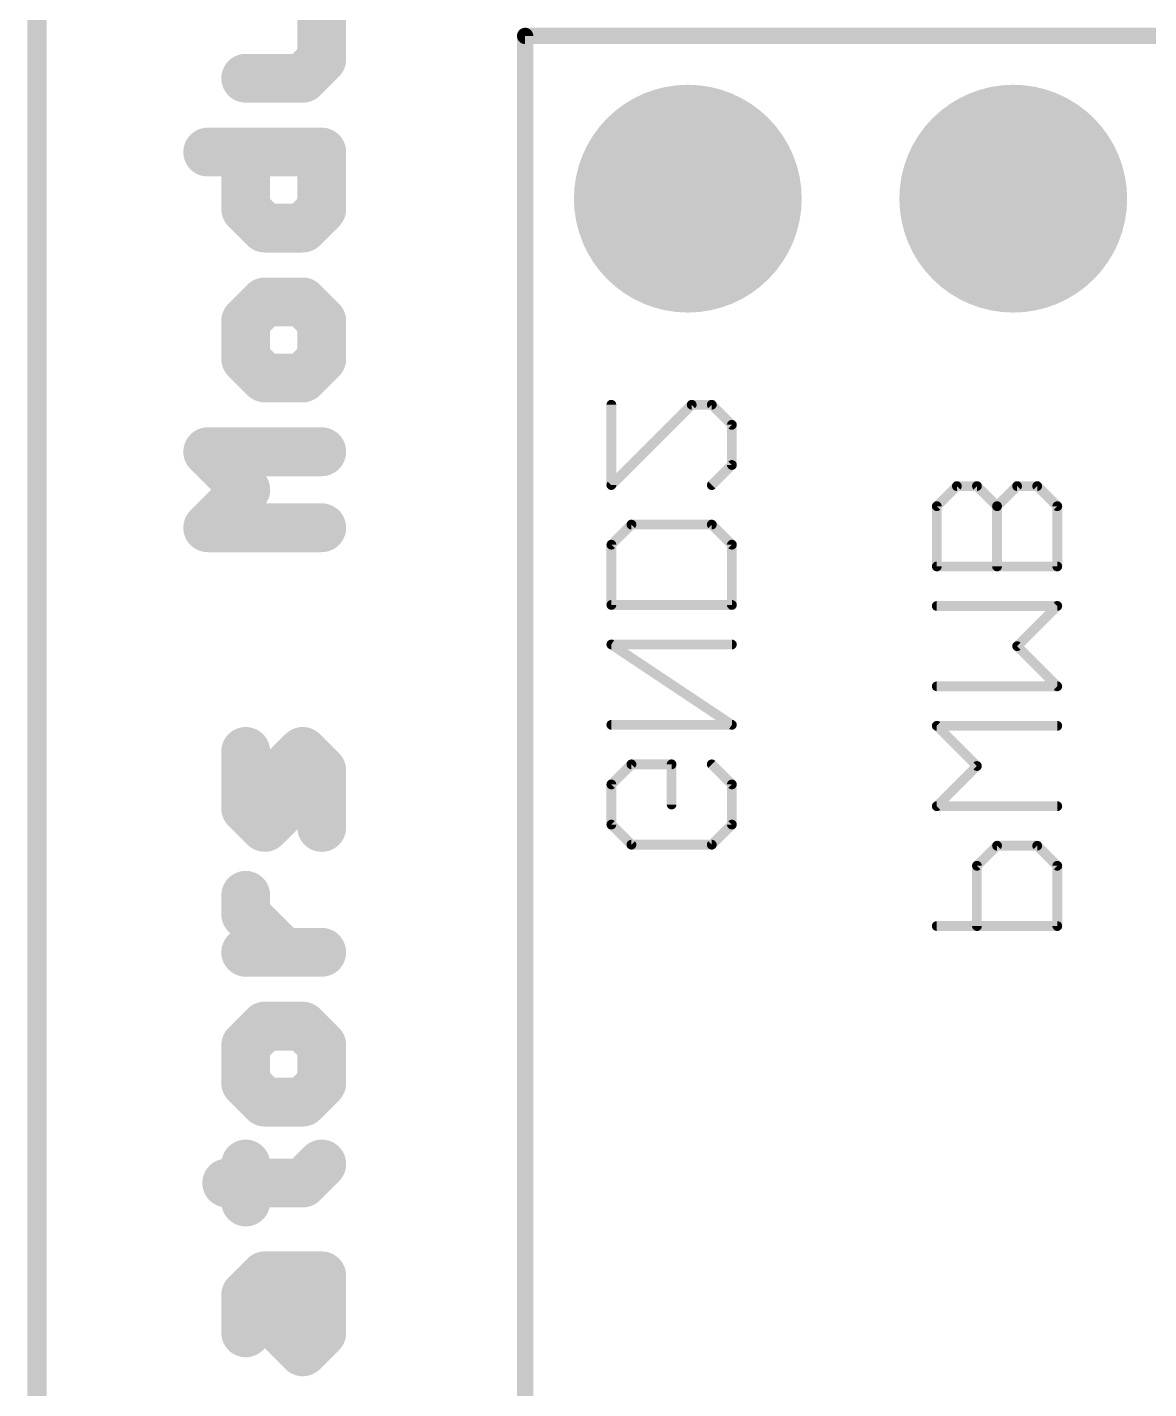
# Model space of a CAD drawing. Extents: x -0.1 to 33.1, y -0.1 to 43.3.
# Drawn here: x -0.08 to 8.68, y 22.46 to 33.09 of the extents above; entities that cross this region are included whole.
import ezdxf

# ---------------------------------------------------------------- set-up
doc = ezdxf.new("R2010")
doc.units = 0
for name, color, linetype in [('17', 94, 'CONTINUOUS'), ('20', 178, 'CONTINUOUS'), ('22', 250, 'CONTINUOUS'), ('25', 250, 'CONTINUOUS')]:
    doc.layers.add(name, color=color, linetype=linetype)

# ---------------------------------------------------------------- blocks, each defined once
blk = doc.blocks.new('ROUNDP')
at = {"const_width": 0.5}
blk.add_lwpolyline([(0, -0.25, 1), (0, 0.25, 1), (0, -0.25)], format="xyb", dxfattribs=at)

msp = doc.modelspace()

# ---------------------------------------------------------------- linework, layer by layer
at = {"layer": '20', "const_width": 0.1524}
msp.add_lwpolyline([(0, 39.37), (0, 3.81)], dxfattribs=at)
at = {"layer": '22'}
for points, const_width in [([(3.8418, 33.02, 1), (3.7782, 33.02)], 0.0635), ([(3.81, 33.0518, 1), (3.81, 32.9883)], 0.0635), ([(4.5022, 30.1417, 1), (4.4641, 30.1417)], 0.0381), ([(5.1102, 30.1608, 1), (5.1102, 30.1227)], 0.0381), ([(5.1236, 30.1283, 1), (5.0967, 30.1552)], 0.0381), ([(5.2804, 30.1552, 1), (5.2535, 30.1283)], 0.0381), ([(5.2669, 30.1227, 1), (5.2669, 30.1608)], 0.0381), ([(5.4428, 29.985, 1), (5.4047, 29.985)], 0.0381), ([(5.4102, 29.9715, 1), (5.4372, 29.9984)], 0.0381), ([(5.4047, 29.6714, 1), (5.4428, 29.6714)], 0.0381), ([(5.4372, 29.658, 1), (5.4102, 29.6849)], 0.0381), ([(4.4696, 29.5281, 1), (4.4966, 29.5012)], 0.0381), ([(5.2535, 29.5281, 1), (5.2804, 29.5012)], 0.0381), ([(7.1799, 29.5258, 1), (7.1799, 29.4877)], 0.0381), ([(7.1933, 29.4933, 1), (7.1664, 29.5202)], 0.0381), ([(7.3501, 29.5202, 1), (7.3232, 29.4933)], 0.0381), ([(7.3366, 29.4877, 1), (7.3366, 29.5258)], 0.0381), ([(7.6502, 29.5258, 1), (7.6502, 29.4877)], 0.0381), ([(7.6636, 29.4933, 1), (7.6367, 29.5202)], 0.0381), ([(7.8204, 29.5202, 1), (7.7935, 29.4933)], 0.0381), ([(7.8069, 29.4877, 1), (7.8069, 29.5258)], 0.0381), ([(4.4641, 29.5147, 1), (4.5022, 29.5147)], 0.0381), ([(7.0096, 29.3634, 1), (7.0366, 29.3365)], 0.0381), ([(7.0422, 29.35, 1), (7.0041, 29.35)], 0.0381), ([(7.4799, 29.3634, 1), (7.5069, 29.3365)], 0.0381), ([(7.5125, 29.35, 1), (7.4744, 29.35)], 0.0381), ([(7.4799, 29.3365, 1), (7.5069, 29.3634)], 0.0381), ([(7.9828, 29.35, 1), (7.9447, 29.35)], 0.0381), ([(7.9502, 29.3365, 1), (7.9772, 29.3634)], 0.0381), ([(4.6399, 29.2253, 1), (4.6399, 29.1872)], 0.0381), ([(4.6533, 29.1927, 1), (4.6264, 29.2197)], 0.0381), ([(5.2804, 29.2197, 1), (5.2535, 29.1927)], 0.0381), ([(5.2669, 29.1872, 1), (5.2669, 29.2253)], 0.0381), ([(4.4696, 29.0629, 1), (4.4966, 29.036)], 0.0381), ([(4.5022, 29.0494, 1), (4.4641, 29.0494)], 0.0381), ([(5.4428, 29.0494, 1), (5.4047, 29.0494)], 0.0381), ([(5.4102, 29.036, 1), (5.4372, 29.0629)], 0.0381), ([(7.0231, 28.8987, 1), (7.0231, 28.8606)], 0.0381), ([(7.9637, 28.8606, 1), (7.9637, 28.8987)], 0.0381), ([(7.0041, 28.8797, 1), (7.0422, 28.8797)], 0.0381), ([(7.4744, 28.8797, 1), (7.5125, 28.8797)], 0.0381), ([(7.9447, 28.8797, 1), (7.9828, 28.8797)], 0.0381), ([(4.4831, 28.5982, 1), (4.4831, 28.5601)], 0.0381), ([(4.4641, 28.5791, 1), (4.5022, 28.5791)], 0.0381), ([(5.4047, 28.5791, 1), (5.4428, 28.5791)], 0.0381), ([(5.4237, 28.5601, 1), (5.4237, 28.5982)], 0.0381), ([(7.0231, 28.5903, 1), (7.0231, 28.5522)], 0.0381), ([(7.9772, 28.5577, 1), (7.9502, 28.5847)], 0.0381), ([(7.9637, 28.5522, 1), (7.9637, 28.5903)], 0.0381), ([(4.4937, 28.2865, 1), (4.4725, 28.2548)], 0.0381), ([(4.4831, 28.2897, 1), (4.4831, 28.2516)], 0.0381), ([(5.4237, 28.2516, 1), (5.4237, 28.2897)], 0.0381), ([(7.6636, 28.2711, 1), (7.6367, 28.2442)], 0.0381), ([(7.6367, 28.2711, 1), (7.6636, 28.2442)], 0.0381), ([(7.0231, 27.9632, 1), (7.0231, 27.9251)], 0.0381), ([(7.9502, 27.9307, 1), (7.9772, 27.9576)], 0.0381), ([(7.9637, 27.9251, 1), (7.9637, 27.9632)], 0.0381), ([(4.4831, 27.6627, 1), (4.4831, 27.6246)], 0.0381), ([(5.4131, 27.6278, 1), (5.4343, 27.6595)], 0.0381), ([(5.4237, 27.6246, 1), (5.4237, 27.6627)], 0.0381), ([(7.0366, 27.6492, 1), (7.0096, 27.6222)], 0.0381), ([(7.0231, 27.6547, 1), (7.0231, 27.6166)], 0.0381), ([(7.9637, 27.6166, 1), (7.9637, 27.6547)], 0.0381), ([(4.6399, 27.3542, 1), (4.6399, 27.3161)], 0.0381), ([(4.6533, 27.3217, 1), (4.6264, 27.3486)], 0.0381), ([(4.9725, 27.3352, 1), (4.9344, 27.3352)], 0.0381), ([(4.9534, 27.3161, 1), (4.9534, 27.3542)], 0.0381), ([(5.2804, 27.3486, 1), (5.2535, 27.3217)], 0.0381), ([(7.3501, 27.3087, 1), (7.3232, 27.3356)], 0.0381), ([(7.3232, 27.3087, 1), (7.3501, 27.3356)], 0.0381), ([(4.4696, 27.1919, 1), (4.4966, 27.1649)], 0.0381), ([(4.5022, 27.1784, 1), (4.4641, 27.1784)], 0.0381), ([(5.4428, 27.1784, 1), (5.4047, 27.1784)], 0.0381), ([(5.4102, 27.1649, 1), (5.4372, 27.1919)], 0.0381), ([(4.9344, 27.0216, 1), (4.9725, 27.0216)], 0.0381), ([(7.0231, 27.0277, 1), (7.0231, 26.9896)], 0.0381), ([(7.0096, 27.0221, 1), (7.0366, 26.9951)], 0.0381), ([(7.9637, 26.9896, 1), (7.9637, 27.0277)], 0.0381), ([(4.4966, 26.8783, 1), (4.4696, 26.8514)], 0.0381), ([(5.4372, 26.8514, 1), (5.4102, 26.8783)], 0.0381), ([(4.4641, 26.8649, 1), (4.5022, 26.8649)], 0.0381), ([(5.4047, 26.8649, 1), (5.4428, 26.8649)], 0.0381), ([(4.6399, 26.7272, 1), (4.6399, 26.6891)], 0.0381), ([(4.6264, 26.6946, 1), (4.6533, 26.7216)], 0.0381), ([(5.2535, 26.7216, 1), (5.2804, 26.6946)], 0.0381), ([(5.2669, 26.6891, 1), (5.2669, 26.7272)], 0.0381), ([(7.4934, 26.7192, 1), (7.4934, 26.6811)], 0.0381), ([(7.5069, 26.6867, 1), (7.4799, 26.7136)], 0.0381), ([(7.8204, 26.7136, 1), (7.7935, 26.6867)], 0.0381), ([(7.8069, 26.6811, 1), (7.8069, 26.7192)], 0.0381), ([(7.3557, 26.5434, 1), (7.3176, 26.5434)], 0.0381), ([(7.3232, 26.5569, 1), (7.3501, 26.5299)], 0.0381), ([(7.9828, 26.5434, 1), (7.9447, 26.5434)], 0.0381), ([(7.9502, 26.5299, 1), (7.9772, 26.5569)], 0.0381), ([(7.0231, 26.0922, 1), (7.0231, 26.0541)], 0.0381), ([(7.3176, 26.0731, 1), (7.3557, 26.0731)], 0.0381), ([(7.9447, 26.0731, 1), (7.9828, 26.0731)], 0.0381), ([(7.9637, 26.0541, 1), (7.9637, 26.0922)], 0.0381)]:
    msp.add_lwpolyline(points, format="xyb", dxfattribs=dict(at, const_width=const_width))
for points, const_width in [([(24.13, 33.02), (3.81, 33.02)], 0.127), ([(3.81, 33.02), (3.81, 15.24)], 0.127), ([(4.4831, 30.1417), (4.4831, 29.5147)], 0.0762), ([(4.4831, 29.5147), (5.1102, 30.1417)], 0.0762), ([(5.1102, 30.1417), (5.2669, 30.1417)], 0.0762), ([(5.2669, 30.1417), (5.4237, 29.985)], 0.0762), ([(5.4237, 29.985), (5.4237, 29.6714)], 0.0762), ([(5.4237, 29.6714), (5.2669, 29.5147)], 0.0762), ([(7.1799, 29.5067), (7.0231, 29.35)], 0.0762), ([(7.3366, 29.5067), (7.1799, 29.5067)], 0.0762), ([(7.4934, 29.35), (7.3366, 29.5067)], 0.0762), ([(7.6502, 29.5067), (7.4934, 29.35)], 0.0762), ([(7.8069, 29.5067), (7.6502, 29.5067)], 0.0762), ([(7.9637, 29.35), (7.8069, 29.5067)], 0.0762), ([(7.0231, 29.35), (7.0231, 28.8797)], 0.0762), ([(7.4934, 28.8797), (7.4934, 29.35)], 0.0762), ([(7.9637, 28.8797), (7.9637, 29.35)], 0.0762), ([(4.4831, 29.0494), (4.6399, 29.2062)], 0.0762), ([(4.6399, 29.2062), (5.2669, 29.2062)], 0.0762), ([(5.2669, 29.2062), (5.4237, 29.0494)], 0.0762), ([(4.4831, 28.5791), (4.4831, 29.0494)], 0.0762), ([(5.4237, 29.0494), (5.4237, 28.5791)], 0.0762), ([(7.0231, 28.8797), (7.9637, 28.8797)], 0.0762), ([(5.4237, 28.5791), (4.4831, 28.5791)], 0.0762), ([(7.9637, 28.5712), (7.0231, 28.5712)], 0.0762), ([(7.6502, 28.2577), (7.9637, 28.5712)], 0.0762), ([(5.4237, 27.6436), (4.4831, 28.2707)], 0.0762), ([(4.4831, 28.2707), (5.4237, 28.2707)], 0.0762), ([(7.9637, 27.9441), (7.6502, 28.2577)], 0.0762), ([(7.0231, 27.9441), (7.9637, 27.9441)], 0.0762), ([(4.4831, 27.6436), (5.4237, 27.6436)], 0.0762), ([(7.3366, 27.3222), (7.0231, 27.6357)], 0.0762), ([(7.0231, 27.6357), (7.9637, 27.6357)], 0.0762), ([(4.4831, 27.1784), (4.6399, 27.3352)], 0.0762), ([(4.6399, 27.3352), (4.9534, 27.3352)], 0.0762), ([(4.9534, 27.3352), (4.9534, 27.0216)], 0.0762), ([(5.2669, 27.3352), (5.4237, 27.1784)], 0.0762), ([(7.0231, 27.0086), (7.3366, 27.3222)], 0.0762), ([(4.4831, 26.8649), (4.4831, 27.1784)], 0.0762), ([(5.4237, 27.1784), (5.4237, 26.8649)], 0.0762), ([(7.9637, 27.0086), (7.0231, 27.0086)], 0.0762), ([(4.6399, 26.7081), (4.4831, 26.8649)], 0.0762), ([(5.4237, 26.8649), (5.2669, 26.7081)], 0.0762), ([(5.2669, 26.7081), (4.6399, 26.7081)], 0.0762), ([(7.4934, 26.7002), (7.3366, 26.5434)], 0.0762), ([(7.8069, 26.7002), (7.4934, 26.7002)], 0.0762), ([(7.9637, 26.5434), (7.8069, 26.7002)], 0.0762), ([(7.3366, 26.5434), (7.3366, 26.0731)], 0.0762), ([(7.9637, 26.0731), (7.9637, 26.5434)], 0.0762), ([(7.0231, 26.0731), (7.9637, 26.0731)], 0.0762)]:
    msp.add_lwpolyline(points, dxfattribs=dict(at, const_width=const_width))
at = {"layer": '25', "const_width": 0.381}
for points in [[(2.2225, 32.838), (2.2225, 33.2829)], [(2.0742, 32.6897), (2.2225, 32.838)], [(1.6293, 32.6897), (2.0742, 32.6897)], [(1.3327, 32.1135), (2.2225, 32.1135)], [(1.6293, 31.6686), (1.6293, 32.1135)], [(2.2225, 32.1135), (2.2225, 31.6686)], [(1.7776, 31.5203), (1.6293, 31.6686)], [(2.2225, 31.6686), (2.0742, 31.5203)], [(2.0742, 31.5203), (1.7776, 31.5203)], [(1.7776, 30.9441), (1.6293, 30.7958)], [(2.0742, 30.9441), (1.7776, 30.9441)], [(2.2225, 30.7958), (2.0742, 30.9441)], [(1.6293, 30.7958), (1.6293, 30.4992)], [(2.2225, 30.4992), (2.2225, 30.7958)], [(1.6293, 30.4992), (1.7776, 30.3509)], [(2.0742, 30.3509), (2.2225, 30.4992)], [(1.7776, 30.3509), (2.0742, 30.3509)], [(1.6293, 29.4781), (1.3327, 29.7747)], [(1.3327, 29.7747), (2.2225, 29.7747)], [(1.3327, 29.1815), (1.6293, 29.4781)], [(2.2225, 29.1815), (1.3327, 29.1815)], [(1.6293, 26.991), (1.6293, 27.4359)], [(2.0742, 27.4359), (1.9259, 27.2876)], [(2.2225, 27.2876), (2.0742, 27.4359)], [(1.9259, 27.2876), (1.9259, 26.991)], [(2.2225, 26.8427), (2.2225, 27.2876)], [(1.7776, 26.8427), (1.6293, 26.991)], [(1.9259, 26.991), (1.7776, 26.8427)], [(1.6293, 26.1648), (1.6293, 26.3131)], [(1.9259, 25.8682), (1.6293, 26.1648)], [(2.2225, 25.8682), (1.6293, 25.8682)], [(1.7776, 25.292), (1.6293, 25.1437)], [(2.0742, 25.292), (1.7776, 25.292)], [(2.2225, 25.1437), (2.0742, 25.292)], [(1.6293, 25.1437), (1.6293, 24.8471)], [(2.2225, 24.8471), (2.2225, 25.1437)], [(1.6293, 24.8471), (1.7776, 24.6989)], [(2.0742, 24.6989), (2.2225, 24.8471)], [(1.7776, 24.6989), (2.0742, 24.6989)], [(1.6293, 23.9193), (1.6293, 24.2158)], [(2.0742, 24.0675), (2.2225, 24.2158)], [(1.481, 24.0675), (2.0742, 24.0675)], [(1.6293, 23.1947), (1.7776, 23.343)], [(1.7776, 23.343), (2.2225, 23.343)], [(1.9259, 22.8982), (1.9259, 23.343)], [(2.2225, 23.343), (2.2225, 22.8982)], [(1.6293, 22.8982), (1.6293, 23.1947)], [(2.0742, 22.7499), (1.9259, 22.8982)], [(2.2225, 22.8982), (2.0742, 22.7499)]]:
    msp.add_lwpolyline(points, dxfattribs=at)
at = {"layer": '25', "const_width": 0.1905}
for points in [[(2.2899, 32.7707, 1), (2.1551, 32.9054)], [(1.6293, 32.785, 1), (1.6293, 32.5945)], [(2.0069, 32.7571, 1), (2.1416, 32.6224)], [(2.0742, 32.5945, 1), (2.0742, 32.785)], [(2.1273, 32.838, 1), (2.3178, 32.838)], [(1.3327, 32.2088, 1), (1.3327, 32.0183)], [(1.7246, 32.1135, 1), (1.5341, 32.1135)], [(2.3178, 32.1135, 1), (2.1273, 32.1135)], [(2.2225, 32.0183, 1), (2.2225, 32.2088)], [(1.6967, 31.736, 1), (1.562, 31.6013)], [(2.2899, 31.6013, 1), (2.1551, 31.736)], [(1.5341, 31.6686, 1), (1.7246, 31.6686)], [(1.7776, 31.6156, 1), (1.7776, 31.4251)], [(1.7103, 31.453, 1), (1.845, 31.5877)], [(2.0069, 31.5877, 1), (2.1416, 31.453)], [(2.0742, 31.4251, 1), (2.0742, 31.6156)], [(2.1273, 31.6686, 1), (2.3178, 31.6686)], [(1.7776, 31.0394, 1), (1.7776, 30.8489)], [(1.845, 30.8768, 1), (1.7103, 31.0115)], [(2.1416, 31.0115, 1), (2.0069, 30.8768)], [(2.0742, 30.8489, 1), (2.0742, 31.0394)], [(1.7246, 30.7958, 1), (1.5341, 30.7958)], [(1.562, 30.8632, 1), (1.6967, 30.7285)], [(2.3178, 30.7958, 1), (2.1273, 30.7958)], [(2.1551, 30.7285, 1), (2.2899, 30.8632)], [(1.6967, 30.5666, 1), (1.562, 30.4319)], [(2.2899, 30.4319, 1), (2.1551, 30.5666)], [(1.5341, 30.4992, 1), (1.7246, 30.4992)], [(1.7776, 30.4462, 1), (1.7776, 30.2557)], [(1.7103, 30.2836, 1), (1.845, 30.4183)], [(2.0069, 30.4183, 1), (2.1416, 30.2836)], [(2.0742, 30.2557, 1), (2.0742, 30.4462)], [(2.1273, 30.4992, 1), (2.3178, 30.4992)], [(1.3327, 29.87, 1), (1.3327, 29.6795)], [(1.4001, 29.8421, 1), (1.2654, 29.7074)], [(2.2225, 29.6795, 1), (2.2225, 29.87)], [(1.6967, 29.4108, 1), (1.562, 29.5455)], [(1.562, 29.4108, 1), (1.6967, 29.5455)], [(1.3327, 29.2768, 1), (1.3327, 29.0863)], [(1.2654, 29.2489, 1), (1.4001, 29.1142)], [(2.2225, 29.0863, 1), (2.2225, 29.2768)], [(1.7246, 27.4359, 1), (1.5341, 27.4359)], [(2.1416, 27.5033, 1), (2.0069, 27.3686)], [(2.1416, 27.3686, 1), (2.0069, 27.5033)], [(2.0212, 27.2876, 1), (1.8307, 27.2876)], [(1.8586, 27.355, 1), (1.9933, 27.2203)], [(2.3178, 27.2876, 1), (2.1273, 27.2876)], [(2.1551, 27.2203, 1), (2.2899, 27.355)], [(1.6967, 27.0584, 1), (1.562, 26.9237)], [(1.9933, 26.9237, 1), (1.8586, 27.0584)], [(1.5341, 26.991, 1), (1.7246, 26.991)], [(1.7103, 26.9101, 1), (1.845, 26.7754)], [(1.7103, 26.7754, 1), (1.845, 26.9101)], [(1.8307, 26.991, 1), (2.0212, 26.991)], [(2.1273, 26.8427, 1), (2.3178, 26.8427)], [(1.7246, 26.3131, 1), (1.5341, 26.3131)], [(1.6967, 26.2322, 1), (1.562, 26.0975)], [(1.5341, 26.1648, 1), (1.7246, 26.1648)], [(1.6293, 25.9635, 1), (1.6293, 25.773)], [(2.2225, 25.773, 1), (2.2225, 25.9635)], [(1.8586, 25.8009, 1), (1.9933, 25.9356)], [(1.7776, 25.3873, 1), (1.7776, 25.1968)], [(1.845, 25.2247, 1), (1.7103, 25.3594)], [(2.1416, 25.3594, 1), (2.0069, 25.2247)], [(2.0742, 25.1968, 1), (2.0742, 25.3873)], [(1.7246, 25.1437, 1), (1.5341, 25.1437)], [(1.562, 25.2111, 1), (1.6967, 25.0764)], [(2.3178, 25.1437, 1), (2.1273, 25.1437)], [(2.1551, 25.0764, 1), (2.2899, 25.2111)], [(1.6967, 24.9145, 1), (1.562, 24.7798)], [(2.2899, 24.7798, 1), (2.1551, 24.9145)], [(1.5341, 24.8471, 1), (1.7246, 24.8471)], [(1.7776, 24.7941, 1), (1.7776, 24.6036)], [(2.0742, 24.6036, 1), (2.0742, 24.7941)], [(2.1273, 24.8471, 1), (2.3178, 24.8471)], [(1.7103, 24.6315, 1), (1.845, 24.7662)], [(2.0069, 24.7662, 1), (2.1416, 24.6315)], [(1.7246, 24.2158, 1), (1.5341, 24.2158)], [(2.2899, 24.1485, 1), (2.1551, 24.2832)], [(1.481, 24.1628, 1), (1.481, 23.9723)], [(2.0069, 24.1349, 1), (2.1416, 24.0002)], [(2.0742, 23.9723, 1), (2.0742, 24.1628)], [(1.5341, 23.9193, 1), (1.7246, 23.9193)], [(1.7776, 23.4383, 1), (1.7776, 23.2478)], [(1.845, 23.2757, 1), (1.7103, 23.4104)], [(2.0212, 23.343, 1), (1.8307, 23.343)], [(2.3178, 23.343, 1), (2.1273, 23.343)], [(2.2225, 23.2478, 1), (2.2225, 23.4383)], [(1.7246, 23.1947, 1), (1.5341, 23.1947)], [(1.562, 23.2621, 1), (1.6967, 23.1274)], [(1.9933, 22.9655, 1), (1.8586, 22.8308)], [(2.2899, 22.8308, 1), (2.1551, 22.9655)], [(1.5341, 22.8982, 1), (1.7246, 22.8982)], [(1.8307, 22.8982, 1), (2.0212, 22.8982)], [(2.1273, 22.8982, 1), (2.3178, 22.8982)], [(2.0069, 22.8172, 1), (2.1416, 22.6825)], [(2.0069, 22.6825, 1), (2.1416, 22.8172)]]:
    msp.add_lwpolyline(points, format="xyb", dxfattribs=at)

# ---------------------------------------------------------------- block references
at = {"layer": '17', "xscale": 1.778, "yscale": 1.778, "rotation": 90}
for p in [(5.08, 31.75), (5.08, 31.75), (7.62, 31.75), (7.62, 31.75)]:
    msp.add_blockref('ROUNDP', p, dxfattribs=at)

doc.saveas('drawing.dxf')
